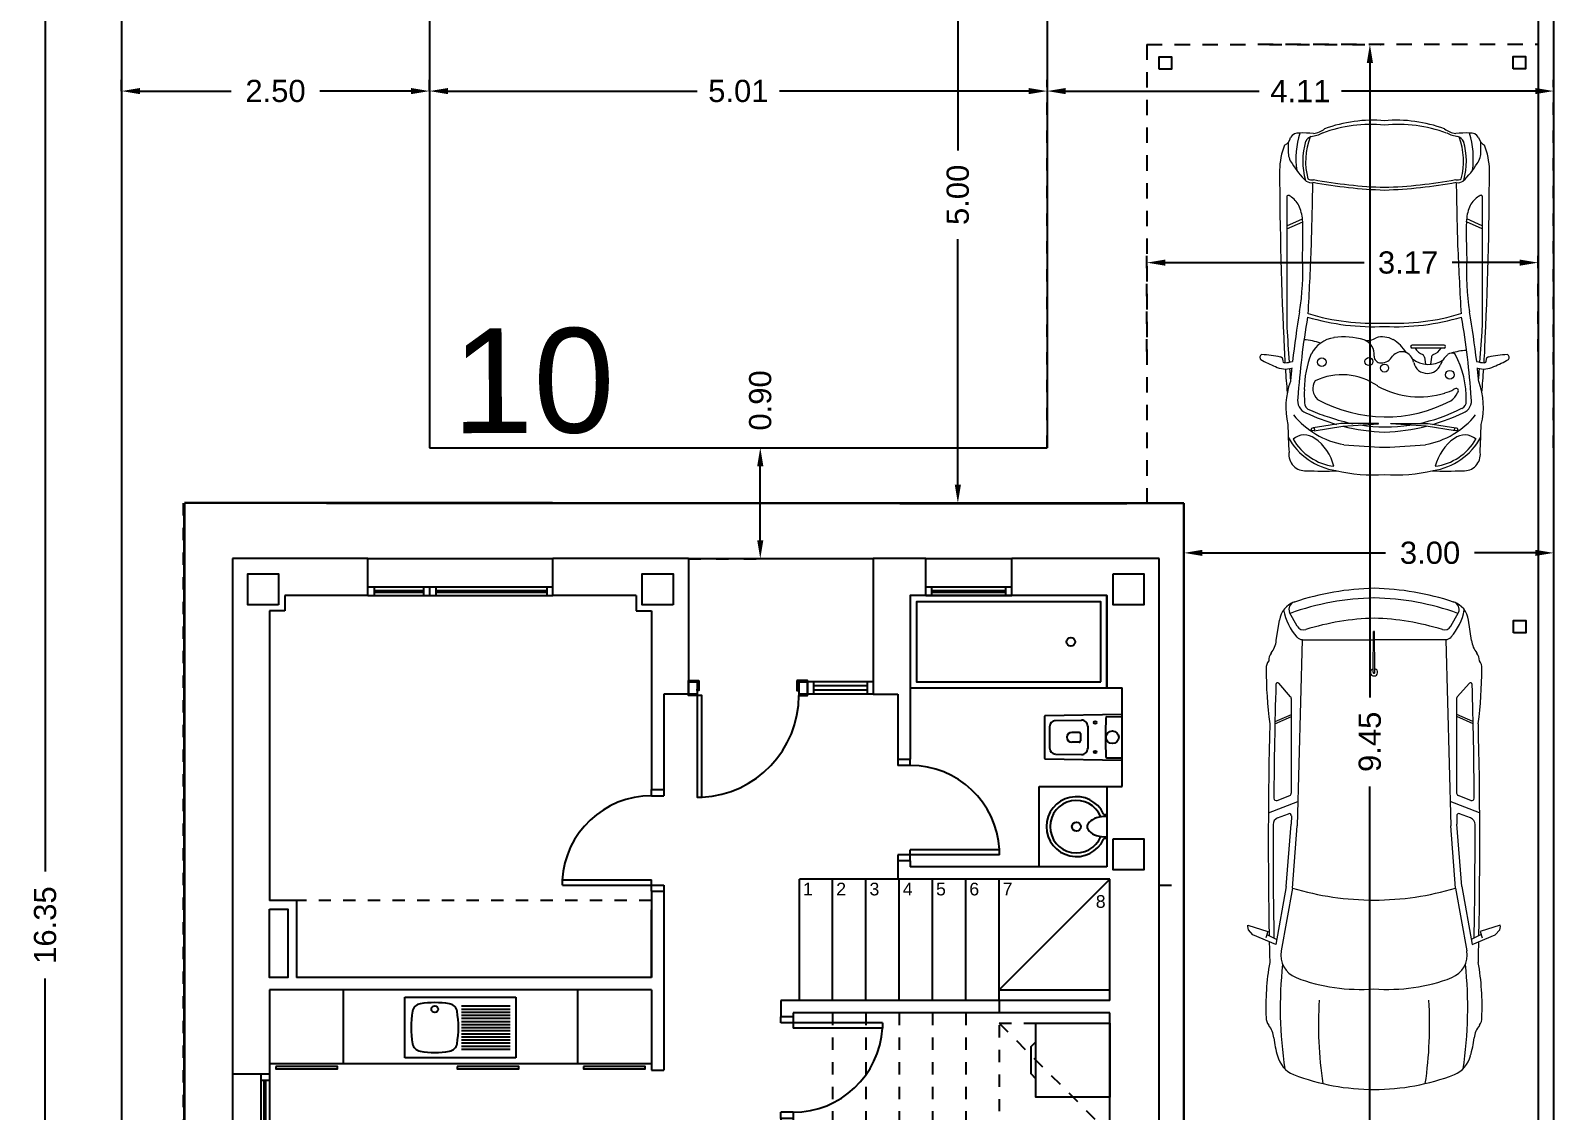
# Model space of a CAD drawing. Header units: millimetres. Extents: x 441061 to 442903, y 4515148 to 4515613.
# Drawn here: x 442637.45 to 442649.87, y 4515537.1 to 4515545.86 of the extents above; entities that cross this region are included whole.
import ezdxf
from ezdxf.enums import TextEntityAlignment as Align

# ---------------------------------------------------------------- set-up
doc = ezdxf.new("R2010")
doc.units = ezdxf.units.MM
for name, pattern in [('CONTINUA', [0]), ('PUNTOS2', [0.125, 0, -0.125]), ('RAYITAS', [0.375, 0.25, -0.125])]:
    doc.linetypes.add(name, pattern=pattern)
for name, color, linetype in [('01_cotas', 254, 'Continuous'), ('01_ejes', 10, 'Continuous'), ('01_implantación', 5, 'Continuous'), ('01_mono BAJA', 2, 'Continuous'), ('01_proyección', 4, 'RAYITAS'), ('01_retranqueo', 250, 'Continuous'), ('01_textos', 7, 'Continuous'), ('01_urb interior', 4, 'Continuous')]:
    doc.layers.add(name, color=color, linetype=linetype)
doc.layers.add('01_muebles_B', color=254, linetype='Continuous', lineweight=5)
doc.styles.add('Estilo1', font='swissel.ttf')
doc.styles.add('NIEVES2', font='sanss___.ttf')
doc.styles.add('ROMANS', font='romans')
doc.dimstyles.new('DECIMAL-50', dxfattribs={"dimtxt": 0.08, "dimasz": 0.15, "dimexe": 0.09, "dimexo": 0, "dimgap": 0.09, "dimtad": 0, "dimzin": 0, "dimdsep": 46, "dimtxsty": 'ROMANS', "dimcen": 0.09, "dimclrt": 6, "dimadec": 0, "dimazin": 0, "dimtfac": 1.38, "dimtix": 1, "dimtofl": 0, "dimtmove": 2, "dimatfit": 3, "dimldrblk": 'OBLIQUE', "dimfxl": 1, "dimtolj": 1, "dimtzin": 0, "dimarcsym": 0})

# ---------------------------------------------------------------- blocks, each defined once
blk = doc.blocks.new('A$C05441830')
at = {"layer": '01_mono BAJA', "color": 254, "linetype": 'CONTINUA'}
for p, q in [((0.4, 13.25), (0.4, 9.067)), ((1.5, 13.25), (0.4, 13.25)), ((1.5, 12.95), (1.5, 13.25)), ((1.5, 13.25), (3, 13.25)), ((4.1, 13.25), (3, 13.25)), ((3, 12.95), (3, 13.25)), ((4.1, 13.25), (4.1, 12.15)), ((4.1, 13.25), (5.6, 13.25)), ((6.025, 13.25), (5.6, 13.25)), ((5.6, 13.25), (5.6, 12.15)), ((6.025, 12.95), (6.025, 13.25)), ((6.025, 13.25), (6.725, 13.25)), ((7.92, 13.25), (6.725, 13.25)), ((6.725, 12.95), (6.725, 13.25)), ((7.92, 7.67), (7.92, 13.25)), ((0.775, 12.95), (0.775, 12.875)), ((1.5, 12.95), (0.825, 12.95)), ((0.825, 12.95, 0), (0.825, 12.825, 0)), ((1.5, 13.02, 0), (3, 13.02, 0)), ((1.5, 12.95, 0), (3, 12.95, 0)), ((1.55, 13.02), (1.55, 12.95)), ((1.55, 12.992), (1.95, 12.992, 0)), ((1.55, 12.978), (1.95, 12.978, 0)), ((1.95, 13.02, 0), (1.95, 12.95, 0)), ((2, 13.02, 0), (2, 12.95, 0)), ((2.05, 13.02, 0), (2.05, 12.95, 0)), ((2.05, 12.992, 0), (2.95, 12.992, 0)), ((2.05, 12.978, 0), (2.95, 12.978, 0)), ((2.95, 13.02, 0), (2.95, 12.95, 0)), ((3.675, 12.95), (3, 12.95, 0)), ((3.675, 12.95, 0), (3.675, 12.825, 0)), ((5.9, 12.95), (5.9, 11.622)), ((6.025, 12.95), (5.9, 12.95)), ((6.025, 13.02), (6.725, 13.02)), ((6.025, 12.95), (6.725, 12.95)), ((6.075, 12.95), (6.075, 13.02)), ((6.075, 12.992), (6.675, 12.992)), ((6.075, 12.978), (6.675, 12.978)), ((6.675, 12.95), (6.675, 13.02)), ((7.495, 12.95), (6.725, 12.95)), ((7.495, 12.95, 0), (7.495, 12.2, 0)), ((0.775, 12.875), (0.7, 12.875)), ((0.7, 12.825), (0.7, 10.475)), ((0.825, 12.825, 0), (0.7, 12.825, 0)), ((3.675, 12.825, 0), (3.8, 12.825, 0)), ((3.8, 12.825), (3.8, 11.375)), ((4.17, 12.18), (4.17, 12.15)), ((4.185, 12.25), (4.185, 12.19)), ((4.98, 12.25), (4.98, 12.19)), ((4.995, 12.18), (4.995, 12.15)), ((5.065, 12.25), (5.065, 12.15)), ((5.6, 12.25), (5.065, 12.25)), ((5.115, 12.25), (5.115, 12.15)), ((5.55, 12.217), (5.115, 12.217)), ((5.55, 12.183), (5.115, 12.183)), ((5.55, 12.25), (5.55, 12.15)), ((7.495, 12.2), (7.62, 12.2)), ((7.62, 11.4), (7.62, 12.2)), ((3.9, 12.15), (3.9, 11.375)), ((4.1, 12.15), (3.9, 12.15)), ((4.11, 12.15), (4.17, 12.15)), ((5.6, 12.15), (5.065, 12.15)), ((5.6, 12.15), (5.8, 12.15)), ((5.8, 12.15), (5.8, 11.622)), ((7.08, 11.936), (7.29, 11.939)), ((7.493, 11.966), (7.62, 11.968)), ((7.03, 11.886), (7.03, 11.713)), ((7.27, 11.84), (7.21, 11.84)), ((7.28, 11.83), (7.28, 11.77)), ((7.34, 11.889), (7.34, 11.71)), ((7.27, 11.76), (7.21, 11.76)), ((5.8, 11.622), (5.8, 11.572)), ((5.8, 11.622), (5.9, 11.622)), ((5.9, 11.572), (5.8, 11.572)), ((5.9, 11.572), (5.9, 11.622)), ((7.08, 11.663), (7.29, 11.66)), ((7.493, 11.634), (7.62, 11.632)), ((3.8, 11.325), (3.8, 11.375)), ((3.8, 11.375), (3.9, 11.375)), ((3.8, 11.325), (3.9, 11.325)), ((3.9, 11.375), (3.9, 11.325)), ((6.945, 11.401, 0), (7.495, 11.401, 0)), ((6.945, 10.75), (6.945, 11.401)), ((7.495, 11.4, 0), (7.495, 10.75, 0)), ((7.495, 11.4), (7.62, 11.4)), ((7.339, 11.06, 0), (7.338, 11.09, 0)), ((7.493, 11.171, 0), (7.478, 11.171, 0)), ((7.495, 11.169, 0), (7.495, 10.981, 0)), ((7.493, 10.978, 0), (7.478, 10.979, 0)), ((6.624, 10.847), (5.8, 10.847)), ((5.8, 10.847), (5.8, 10.797)), ((5.9, 10.797), (5.9, 10.888)), ((6.624, 10.888), (5.9, 10.888)), ((6.624, 10.847), (6.624, 10.888)), ((5.8, 10.797), (5.8, 10.65)), ((5.9, 10.797), (5.8, 10.797)), ((5.9, 10.797), (5.9, 10.75)), ((7.495, 10.75), (5.9, 10.75)), ((3.077, 10.6), (3.077, 10.642)), ((3.077, 10.642), (3.8, 10.642)), ((3.077, 10.6), (3.9, 10.6)), ((3.8, 10.55), (3.8, 10.642)), ((3.9, 10.6), (3.9, 10.55)), ((5, 9.665), (5, 10.65)), ((5.2, 10.65), (5, 10.65)), ((5.8, 10.65), (5.075, 10.65)), ((5.27, 9.665), (5.27, 10.65)), ((5.54, 9.665), (5.54, 10.65)), ((7.52, 10.65), (5.8, 10.65)), ((5.81, 9.665), (5.81, 10.65)), ((6.08, 9.665), (6.08, 10.65)), ((6.35, 9.665), (6.35, 10.65)), ((6.62, 9.665), (6.62, 10.65)), ((6.62, 9.75), (7.52, 10.65)), ((7.52, 9.665), (7.52, 10.65)), ((0.92, 10.475), (0.7, 10.475)), ((0.92, 10.475), (0.92, 9.85)), ((3.8, 10.55), (3.8, 9.85)), ((3.8, 10.55), (3.9, 10.55)), ((3.9, 10.55), (3.9, 9.1)), ((3.8, 9.85), (3.8, 10.4)), ((3.8, 9.85), (0.92, 9.85)), ((3.8, 9.85), (0.92, 9.85)), ((3.8, 9.75), (0.7, 9.75)), ((0.7, 9.75), (0.7, 9.067)), ((1.3, 9.75), (1.3, 9.15)), ((1.8, 9.2), (1.8, 9.69)), ((1.8, 9.69), (2.7, 9.69)), ((2.7, 9.69), (2.7, 9.2)), ((3.2, 9.75), (3.2, 9.15)), ((3.8, 9.75), (3.8, 9.1)), ((6.62, 9.75), (7.52, 9.75)), ((2.259, 9.62), (2.655, 9.62)), ((2.259, 9.595), (2.655, 9.595)), ((2.259, 9.57), (2.655, 9.57)), ((7.52, 9.665), (4.85, 9.665)), ((4.85, 9.665), (4.85, 9.532)), ((7.52, 9.565), (4.95, 9.565)), ((4.95, 9.565), (4.95, 9.532)), ((7.52, 7.87), (7.52, 9.565)), ((2.259, 9.545), (2.655, 9.545)), ((2.259, 9.52), (2.655, 9.52)), ((2.259, 9.495), (2.655, 9.495)), ((2.259, 9.47), (2.655, 9.47)), ((2.259, 9.445), (2.655, 9.445)), ((4.85, 9.482), (4.85, 9.532)), ((4.95, 9.532), (4.85, 9.532)), ((5.674, 9.482), (4.85, 9.482)), ((4.95, 9.532), (4.95, 9.441)), ((5.674, 9.441), (4.95, 9.441)), ((5.674, 9.482), (5.674, 9.441)), ((2.259, 9.42), (2.655, 9.42)), ((2.259, 9.395), (2.655, 9.395)), ((2.259, 9.37), (2.655, 9.37)), ((2.259, 9.345), (2.655, 9.345)), ((2.259, 9.32), (2.655, 9.32)), ((2.7, 9.2), (1.8, 9.2)), ((2.259, 9.295), (2.655, 9.295)), ((2.259, 9.27), (2.655, 9.27)), ((0.7, 9.067, 0), (0.4, 9.067, 0)), ((0.4, 9.067), (0.4, 8.217)), ((0.63, 9.067), (0.63, 8.217)), ((3.8, 9.15), (0.7, 9.15)), ((0.7, 9.067), (0.7, 8.217)), ((3.8, 9.1), (3.9, 9.1)), ((0.63, 9.017), (0.7, 9.017)), ((0.658, 8.267), (0.658, 9.017)), ((0.672, 8.267), (0.672, 9.017)), ((4.85, 8.707), (4.85, 8.757)), ((4.95, 8.757), (4.85, 8.757)), ((4.85, 8.707), (4.85, 7.77)), ((4.95, 8.707), (4.85, 8.707)), ((4.95, 8.757), (4.95, 8.707)), ((4.95, 8.707), (4.95, 8.205)), ((5.9, 8.5), (5.2, 8.5)), ((5.925, 7.895), (5.925, 8.37)), ((6.795, 7.895), (6.795, 8.37)), ((0.4, 8.217), (0.4, 3)), ((0.825, 8.217, 0), (0.4, 8.217, 0)), ((0.63, 8.267), (0.7, 8.267)), ((0.825, 8.217, 0), (0.825, 7.175, 0)), ((4.95, 8.205), (5.2, 8.205)), ((5.2, 8.205), (5.2, 7.87)), ((3.8, 7.925), (0.825, 7.925)), ((3.8, 7.175), (3.8, 7.925)), ((7.52, 7.87), (5.2, 7.87)), ((5.925, 7.895), (6.795, 7.895)), ((7.62, 7.77), (4.85, 7.77)), ((7.62, 7.67), (7.62, 7.77)), ((7.92, 7.67, 0), (7.62, 7.67, 0)), ((7.62, 7.67, 0), (7.62, 6.77, 0)), ((7.62, 7.62, 0), (7.69, 7.62, 0)), ((7.648, 6.82, 0), (7.648, 7.62, 0)), ((7.662, 6.82, 0), (7.662, 7.62, 0)), ((7.69, 7.67, 0), (7.69, 6.77, 0)), ((7.92, 7.67, 0), (7.92, 6.77, 0)), ((0.7, 7.175), (0.7, 5.055)), ((0.825, 7.175), (0.7, 7.175)), ((3.8, 7.175), (0.825, 7.175)), ((7.62, 6.82, 0), (7.69, 6.82, 0)), ((7.62, 5.055), (7.62, 6.77, 0)), ((7.92, 6.77, 0), (7.62, 6.77, 0)), ((7.92, 3), (7.92, 6.77)), ((7.495, 4.705, 0), (7.495, 5.055, 0)), ((7.495, 5.055, 0), (7.62, 5.055, 0)), ((0.7, 4.705), (0.7, 3.47)), ((7.62, 4.705, 0), (7.495, 4.705, 0)), ((7.62, 3.47), (7.62, 4.705)), ((0.7, 3.47), (0.995, 3.47)), ((0.995, 3.47), (0.995, 3.3)), ((7.62, 3.47), (7.375, 3.47)), ((7.375, 3.47), (7.375, 3.3, 0)), ((0.995, 3.3), (1.395, 3.3)), ((1.395, 3.3), (1.395, 3)), ((4.195, 3.3, 0), (1.395, 3.3)), ((4.195, 3.23, 0), (1.395, 3.23)), ((1.445, 3.3), (1.445, 3.23)), ((1.445, 3.272, 0), (3.145, 3.272, 0)), ((1.445, 3.258, 0), (3.145, 3.258, 0)), ((3.145, 3.3, 0), (3.145, 3.23, 0)), ((3.195, 3.3, 0), (3.195, 3.23, 0)), ((3.245, 3.3, 0), (3.245, 3.23, 0)), ((4.145, 3.272, 0), (3.245, 3.272, 0)), ((4.145, 3.258, 0), (3.245, 3.258, 0)), ((4.145, 3.3, 0), (4.145, 3.23, 0)), ((4.195, 3.3, 0), (4.85, 3.3, 0)), ((4.195, 3.3, 0), (4.195, 3, 0)), ((5.2, 3.3), (5.395, 3.3)), ((5.395, 3.3, 0), (5.2, 3.3, 0)), ((7.295, 3.3, 0), (5.395, 3.3, 0)), ((5.395, 3.3, 0), (5.395, 3, 0)), ((7.295, 3.23, 0), (5.395, 3.23, 0)), ((5.445, 3.3, 0), (5.445, 3.23, 0)), ((5.445, 3.272, 0), (6.246, 3.272, 0)), ((5.445, 3.258, 0), (6.246, 3.258, 0)), ((6.246, 3.3, 0), (6.246, 3.23, 0)), ((6.295, 3.3, 0), (6.295, 3.23, 0)), ((6.345, 3.3, 0), (6.345, 3.23, 0)), ((7.245, 3.272, 0), (6.345, 3.272, 0)), ((7.245, 3.258, 0), (6.345, 3.258, 0)), ((7.245, 3.3, 0), (7.245, 3.23, 0)), ((7.295, 3.3), (7.375, 3.3)), ((7.295, 3.3, 0), (7.295, 3, 0)), ((0.4, 3), (1.395, 3)), ((0.4, 3), (0.4, 0)), ((1.395, 3), (4.195, 3, 0)), ((4.195, 3, 0), (5.395, 3, 0)), ((7.295, 3, 0), (5.395, 3, 0)), ((7.295, 3), (7.92, 3)), ((7.92, 3), (7.92, 0)), ((0.4, 0, 0), (7.92, 0))]:
    blk.add_line(p, q, dxfattribs=at)
for points in [[(0.775, 12.875), (0.525, 12.875), (0.525, 13.125), (0.775, 13.125), (0.775, 12.875)], [(3.975, 12.875), (3.725, 12.875), (3.725, 13.125), (3.975, 13.125), (3.975, 12.875)], [(7.545, 13.125), (7.795, 13.125), (7.795, 12.875), (7.545, 12.875), (7.545, 13.125)], [(7.495, 12.2), (7.495, 12.95), (5.9, 12.95), (5.9, 12.2)], [(7.445, 12.25), (7.445, 12.9), (5.95, 12.9), (5.95, 12.25)], [(4.185, 12.26), (4.185, 12.25), (4.1, 12.25), (4.1, 12.26)], [(4.17, 12.15), (4.1, 12.15), (4.1, 12.25), (4.17, 12.25)], [(4.185, 12.19), (4.185, 12.18), (4.17, 12.18), (4.17, 12.19)], [(4.98, 12.26), (4.98, 12.25), (5.065, 12.25), (5.065, 12.26)], [(4.98, 12.19), (4.98, 12.18), (4.995, 12.18), (4.995, 12.19)], [(4.17, 12.15), (4.17, 12.14), (4.1, 12.14), (4.1, 12.15)], [(4.17, 12.14), (4.17, 11.315), (4.21, 11.315), (4.21, 12.14)], [(4.995, 12.15), (4.995, 12.14), (5.065, 12.14), (5.065, 12.15)], [(7.545, 10.975), (7.795, 10.975), (7.795, 10.725), (7.545, 10.725), (7.545, 10.975)], [(0.7, 10.405), (0.85, 10.405), (0.85, 9.85), (0.7, 9.85)], [(2.225, 9.13), (2.225, 9.11), (2.725, 9.11), (2.725, 9.13)], [(3.25, 9.13), (3.25, 9.11), (3.75, 9.11), (3.75, 9.13)], [(5.2, 8.57), (5.2, 7.87), (5.9, 7.87), (5.9, 8.57)], [(5.9, 8.37), (6.82, 8.37), (6.82, 7.87), (5.9, 7.87)], [(0.775, 7.905), (0.525, 7.905), (0.525, 8.155), (0.775, 8.155), (0.775, 7.905)], [(5.15, 7.905), (4.9, 7.905), (4.9, 8.155), (5.15, 8.155), (5.15, 7.905)], [(7.545, 7.905), (7.795, 7.905), (7.795, 8.155), (7.545, 8.155), (7.545, 7.905)], [(2.618, 7.945), (1.883, 7.945), (1.883, 7.965), (2.618, 7.965)], [(1.85, 7.377), (2.65, 7.377), (2.65, 7.877), (1.85, 7.877)], [(0.775, 4.755), (0.525, 4.755), (0.525, 5.005), (0.775, 5.005), (0.775, 4.755)], [(7.545, 4.755), (7.795, 4.755), (7.795, 5.005), (7.545, 5.005), (7.545, 4.755)], [(0.775, 3.125), (0.525, 3.125), (0.525, 3.375), (0.775, 3.375), (0.775, 3.125)], [(0.825, 3.42), (0.945, 3.42), (0.945, 3.3), (0.825, 3.3)], [(5.15, 3.125), (4.9, 3.125), (4.9, 3.375), (5.15, 3.375), (5.15, 3.125)], [(7.425, 3.42), (7.545, 3.42), (7.545, 3.3), (7.425, 3.3)], [(7.545, 3.125), (7.795, 3.125), (7.795, 3.375), (7.545, 3.375), (7.545, 3.125)], [(7.73, 0.2), (7.83, 0.2), (7.83, 0.1), (7.73, 0.1)]]:
    blk.add_lwpolyline(points, close=True, dxfattribs=at)
for points in [[(4.995, 12.25), (4.995, 12.15)], [(5.065, 12.15), (5.065, 12.25)], [(4.85, 3.3), (4.85, 3.425), (5.2, 3.425), (5.2, 3.3)]]:
    blk.add_lwpolyline(points, dxfattribs=at)
at = {"layer": '01_mono BAJA', "color": 254, "linetype": 'CONTINUA', "flags": 128}
blk.add_lwpolyline([(7.62, 11.981, 0.414214), (7.616, 11.985), (7.615, 11.985), (6.995, 11.975, 0.436396), (6.99, 11.971), (6.99, 11.629, 0.436396), (6.995, 11.625), (7.615, 11.615), (7.616, 11.615, 0.414214), (7.62, 11.619)], format="xyb", close=True, dxfattribs=at)
at = {"layer": '01_mono BAJA', "color": 254, "linetype": 'CONTINUA', "elevation": 0}
for points in [[(6.92, 9.48), (7.52, 9.48), (7.52, 8.88), (6.92, 8.88)], [(0.753, 9.13), (0.753, 9.11), (1.253, 9.11), (1.253, 9.13)], [(6.124, 8.263), (6.596, 8.263), (6.596, 7.977), (6.124, 7.977)], [(0.59, 0.2), (0.49, 0.2), (0.49, 0.1), (0.59, 0.1)], [(4.21, 0.2), (4.11, 0.2), (4.11, 0.1), (4.21, 0.1)]]:
    blk.add_lwpolyline(points, close=True, dxfattribs=at)
for points in [[(6.92, 9.03), (6.88, 9.07), (6.88, 9.29), (6.92, 9.33)], [(0.7, 5.055), (0.825, 5.055), (0.825, 4.705), (0.7, 4.705)]]:
    blk.add_lwpolyline(points, dxfattribs=at)
at = {"layer": '01_mono BAJA', "color": 254, "linetype": 'CONTINUA'}
for centre, radius in [((7.202, 12.575), 0.035), ((7.4, 11.92), 0.01), ((7.54, 11.8), 0.051), ((7.4, 11.68), 0.01), ((7.248, 11.075, 0), 0.036), ((2.042, 9.594), 0.0275), ((1.998, 7.734), 0.089), ((2.25, 7.627), 0.152), ((2.25, 7.627), 0.127), ((2.523, 7.754), 0.0693), ((1.998, 7.501), 0.089), ((2.503, 7.501), 0.089)]:
    blk.add_circle(centre, radius, dxfattribs=at)
for centre, radius, start, end in [((4.169, 12.14), 0.827, 272.8856, 359.9505), ((7.08, 11.886), 0.05, 90.924, 180), ((7.29, 11.889), 0.05, 0, 90.924), ((10.465, 11.8), 2.982, 176.9359, 183.0641), ((7.494, 11.959), 0.007, 90.924, 176.9359), ((7.21, 11.8), 0.04, 90, 270), ((7.27, 11.83), 0.01, 0, 90), ((7.08, 11.713), 0.05, 180, 269.076), ((7.27, 11.77), 0.01, 270, 0), ((7.29, 11.71), 0.05, 269.076, 0), ((5.9, 10.847), 0.725, 3.2758, 90), ((7.494, 11.641), 0.007, 183.0641, 269.076), ((3.8, 10.6), 0.725, 90, 176.7242), ((7.248, 11.075, 0), 0.243, 24.8749, 335.1251), ((7.248, 11.075, 0), 0.213, 22.0656, 338.0564), ((7.386, 11.075, 0), 0.0498, 135.6956, 162.5904), ((7.386, 11.075, 0), 0.0498, 197.9532, 224.3044), ((7.453, 11.009, 0), 0.143, 106.8165, 135.6956), ((7.492, 10.879, 0), 0.279, 89.383, 106.8165), ((7.479, 11.183, 0), 0.0128, 210.5291, 266.214), ((7.493, 11.169, 0), 0.0027, 0, 83.3159), ((7.453, 11.14, 0), 0.143, 224.3044, 253.1835), ((7.492, 11.271, 0), 0.279, 253.1835, 270.617), ((7.479, 10.966, 0), 0.0128, 93.786, 149.4709), ((7.493, 10.981, 0), 0.0027, 276.6841, 0), ((2.6, 9.445), 0.75, 169.8852, 190.1148), ((1.936, 9.564), 0.075, 99.0787, 169.8852), ((2.042, 8.897), 0.75, 80.9213, 99.0787), ((2.149, 9.564), 0.075, 10.1148, 80.9213), ((1.484, 9.445), 0.75, 349.8852, 10.1148), ((4.95, 9.482), 0.725, 270, 356.7242), ((1.936, 9.327), 0.075, 190.1148, 260.9213), ((2.042, 9.993), 0.75, 260.9213, 279.0787), ((2.149, 9.327), 0.075, 279.0787, 349.8852)]:
    blk.add_arc(centre, radius, start, end, dxfattribs=at)
at = {"layer": '01_proyección', "color": 120, "ltscale": 0.25}
for p, q in [((3.8, 10.475), (0.92, 10.475)), ((5.27, 9.565), (5.27, 8.58)), ((5.54, 9.565), (5.54, 8.58)), ((5.81, 9.565), (5.81, 8.58)), ((6.08, 9.565), (6.08, 8.58)), ((6.35, 9.565), (6.35, 8.58)), ((6.62, 9.665), (6.62, 8.58)), ((6.62, 9.48), (7.52, 9.48)), ((6.62, 9.48), (7.52, 8.58)), ((5.27, 8.58), (7.495, 8.58)), ((3.8, 7.325), (0.825, 7.325))]:
    blk.add_line(p, q, dxfattribs=at)
at = {"layer": '01_proyección', "color": 120, "ltscale": 0.25, "elevation": 0}
blk.add_lwpolyline([(7.92, 10.6), (8.12, 10.6), (8.12, 13.7), (0, 13.7), (0, 7.68), (0.4, 7.68)], dxfattribs=at)
at = {"layer": '01_mono BAJA', "color": 254, "linetype": 'CONTINUA', "style": 'NIEVES2'}
for s, p in [('1', (5.069, 10.517)), ('2', (5.339, 10.517)), ('3', (5.609, 10.517)), ('4', (5.879, 10.517)), ('5', (6.149, 10.517)), ('6', (6.419, 10.517)), ('7', (6.689, 10.517)), ('8', (7.445, 10.416))]:
    blk.add_text(s, height=0.103, dxfattribs=at).set_placement(p, align=Align.CENTER)
blk = doc.blocks.new('A$C0D711DC8')
at = {"layer": '01_muebles_B', "color": 254}
for p, q in [((10.733, 9.894), (9.764, 9.894)), ((10.493, 9.894), (10.545, 9.776)), ((10.515, 9.894), (10.567, 9.778)), ((9.004, 9.693), (9.038, 9.48)), ((9.056, 9.495), (9.026, 9.699)), ((9.056, 9.218), (9.056, 9.495)), ((9.038, 9.48), (9.054, 9.218)), ((9.054, 9.218), (9.056, 9.218)), ((9.038, 8.865), (9.054, 9.127)), ((9.054, 9.127), (9.056, 9.127)), ((9.056, 9.127), (9.056, 8.851)), ((9.614, 8.734), (9.614, 8.97)), ((9.634, 8.734), (9.634, 8.97)), ((9.004, 8.652), (9.038, 8.865)), ((9.056, 8.851), (9.026, 8.647)), ((9.546, 8.827), (9.494, 8.834)), ((9.546, 8.878), (9.495, 8.871)), ((10.493, 8.452), (10.545, 8.569)), ((10.515, 8.452), (10.567, 8.567)), ((10.733, 8.452), (9.764, 8.452))]:
    blk.add_line(p, q, dxfattribs=at)
for centre, radius in [((9.014, 9.701), 0.0121), ((9.51, 9.635), 0.0319), ((9.514, 9.288), 0.0297), ((9.466, 9.173), 0.0297), ((9.417, 8.691), 0.0319), ((9.014, 8.645), 0.0121)]:
    blk.add_circle(centre, radius, dxfattribs=at)
for centre, radius, start, end in [((10.167, 9.714), 0.738, 149.7434, 158.9846), ((9.544, 10.069), 0.023, 23.336, 131.4157), ((8.51, 10.147), 1.058, 348.7131, 356.2571), ((9.619, 9.904), 0.16, 152.3452, 197.1649), ((9.525, 9.945), 0.0232, 265.4824, 347.7447), ((10.995, -17.873), 27.82, 90.1403, 92.8584), ((10.906, 9.364), 0.584, 69.532, 87.9675), ((8.829, 9.758), 0.121, 83.4929, 184.381), ((9.185, 9.462), 0.48, 118.4979, 171.6974), ((9.142, 9.497), 0.403, 119.7279, 173.0139), ((9.122, 5.315), 4.571, 90.9016, 93.5003), ((9.503, 9.367), 0.611, 128.6532, 169.9617), ((8.847, 9.764), 0.126, 322.6544, 41.1658), ((9.178, 9.352), 0.549, 69.8978, 103.4423), ((9.94, 2.874), 7.047, 93.9115, 95.3212), ((8.751, 3.271), 6.625, 83.7996, 84.6711), ((10.975, -10.424), 20.353, 94.2603, 94.5093), ((9.518, 9.909), 0.0131, 69.95, 178.3297), ((9.777, 9.927), 0.273, 183.7214, 196.1025), ((9.94, 2.874), 7.047, 92.7044, 93.5361), ((10.975, -10.424), 20.353, 93.4112, 94.1277), ((8.751, 3.271), 6.625, 80.1778, 83.3742), ((10.573, 9.974), 0.192, 294.6989, 323.0283), ((10.691, 9.894), 0.0501, 315.174, 347.3096), ((10.732, 9.885), 0.00831, 343.0311, 79.2932), ((11.29, 9.332), 0.611, 121.0895, 136.7388), ((11.01, 9.2), 0.627, 72.4585, 97.9913), ((11.059, 9.742), 0.141, 86.8457, 126.696), ((11.101, 8.862), 1.022, 88.2888, 91.9327), ((11.185, 9.948), 0.0842, 206.7402, 257.6517), ((11.135, 9.81), 0.0644, 351.2386, 60.1485), ((10.942, 9.629), 2.236, 176.9311, 182.7066), ((10.509, 9.106), 1.518, 154.798, 163.8884), ((9.975, 9.34), 0.903, 155.1761, 164.735), ((9.226, 9.718), 0.0964, 77.7254, 158.9302), ((9.211, 9.707), 0.057, 88.7397, 167.4182), ((9.265, 9.038), 0.727, 86.5634, 94.2004), ((8.819, 3.701), 6.126, 80.3818, 85.9978), ((9.306, 9.064), 0.701, 67.8757, 89.7559), ((9.473, 9.516), 0.219, 7.735, 63.719), ((9.165, 9.803), 0.511, 341.8582, 355.871), ((11.471, 9.253), 1.7, 163.325, 182.6992), ((11.496, 9.248), 1.7, 163.325, 182.5468), ((12.246, 53.159), 43.488, 266.8642, 267.4858), ((10.175, 11.66), 1.884, 261.0449, 273.0528), ((10.459, 15.409), 5.634, 268.1287, 270.8789), ((12.021, 70.959), 61.269, 268.42618, 268.89057), ((10.529, 10.11), 0.334, 272.7892, 291.8342), ((10.894, 9.715), 0.0607, 143.7564, 193.2967), ((10.991, 9.25), 0.526, 73.7001, 105.481), ((10.903, 9.711), 0.0495, 146.1855, 196.1005), ((10.991, 9.25), 0.505, 69.1925, 104.8598), ((11.113, 9.698), 0.062, 14.8998, 65.8723), ((11.473, 9.762), 0.303, 189.085, 205.7225), ((10.241, 9.772), 0.959, 355.5054, 1.6982), ((8.653, 9.896), 0.361, 284.3027, 324.7225), ((10.144, 9.165), 1.038, 151.121, 207.6483), ((9.314, 9.595), 0.107, 57.3841, 137.6524), ((8.958, 9.487), 0.459, 324.9496, 25.463), ((14.417, 9.048), 3.64, 169.6671, 178.0415), ((14.417, 9.048), 3.62, 169.6671, 178.0415), ((11.352, 9.713), 0.156, 186.0058, 219.1392), ((10.256, 9.278), 1.007, 354.015, 20.5105), ((10.287, 9.262), 1.007, 354.9224, 20.5105), ((9.808, 9.261), 1.13, 166.1566, 184.4621), ((10.25, 9.166), 1.218, 160.2257, 168.6391), ((9.185, 9.47), 0.511, 343.3936, 8.525), ((17.649, 8.764), 8.777, 175.3636, 177.3327), ((10.509, 9.106), 1.518, 165.717, 177.48), ((10.25, 9.166), 1.218, 171.2453, 188.5682), ((9.566, 9.362), 0.114, 263.9035, 340.5155), ((9.771, 9.295), 0.101, 164.9008, 216.3288), ((9.808, 9.085), 1.13, 175.5379, 193.8434), ((17.649, 9.581), 8.777, 182.6673, 184.6364), ((10.509, 9.239), 1.518, 182.52, 194.283), ((9.904, 8.914), 0.65, 151.4841, 196.6746), ((9.552, 9.202), 0.047, 86.7847, 183.1724), ((9.6, 9.197), 0.0954, 178.5946, 241.3055), ((9.538, 9.188), 0.158, 330.3363, 17.3801), ((11.471, 9.093), 1.7, 177.3008, 196.675), ((11.496, 9.097), 1.7, 177.4532, 196.675), ((14.417, 9.297), 3.64, 181.9585, 190.3329), ((14.417, 9.297), 3.62, 181.9585, 190.3329), ((10.256, 9.068), 1.007, 339.4895, 5.985), ((10.287, 9.084), 1.007, 339.4895, 5.0776), ((9.498, 9.044), 0.0889, 349.0142, 50.9794), ((9.424, 9.265), 0.296, 301.9645, 328.2937), ((10.25, 9.166), 1.218, 191.3609, 207.4845), ((9.528, 8.859), 0.101, 101.4545, 181.9236), ((9.686, 8.849), 0.193, 142.3155, 213.2169), ((9.492, 9.055), 0.098, 279.5997, 343.5492), ((9.665, 8.855), 0.106, 119.0162, 160.5033), ((9.624, 8.97), 0.0104, 0, 180), ((10.942, 8.716), 2.236, 177.2934, 183.0689), ((9.185, 8.884), 0.48, 188.3026, 241.5021), ((9.503, 8.978), 0.611, 190.0383, 231.3468), ((10.509, 9.239), 1.518, 196.1116, 205.202), ((9.525, 8.854), 0.0985, 178.6673, 249.1293), ((9.543, 8.902), 0.0241, 275.7304, 333.0283), ((9.543, 8.803), 0.0241, 26.9717, 84.2696), ((9.665, 8.849), 0.106, 199.4967, 240.9838), ((9.142, 8.849), 0.403, 186.9861, 240.2721), ((8.653, 8.449), 0.361, 35.2775, 75.6973), ((9.507, 8.785), 0.232, 194.2372, 212.2618), ((9.426, 8.595), 0.178, 39.093, 68.893), ((9.532, 8.677), 0.0451, 325.113, 43.0643), ((9.624, 8.734), 0.0104, 180, 0), ((11.473, 8.583), 0.303, 154.2775, 170.915), ((11.352, 8.632), 0.156, 140.8608, 173.9942), ((8.829, 8.587), 0.121, 175.619, 276.5071), ((8.847, 8.581), 0.126, 318.8342, 37.3456), ((9.226, 8.628), 0.0964, 201.0698, 282.2746), ((9.215, 8.619), 0.0486, 198.7488, 279.3616), ((9.25, 9.243), 0.672, 267.6901, 298.2478), ((9.346, 8.77), 0.149, 215.4424, 244.8998), ((8.819, 14.644), 6.126, 274.0022, 279.6182), ((9.299, 8.649), 0.0212, 220.8304, 310.3789), ((9.285, 8.645), 0.0299, 337.3586, 32.1758), ((9.161, 8.546), 0.436, 2.9924, 17.9381), ((12.246, -34.814), 43.488, 92.5142, 93.1358), ((12.021, -52.613), 61.269, 91.10943, 91.57382), ((10.894, 8.63), 0.0607, 166.7033, 216.2436), ((11.29, 9.013), 0.611, 223.2612, 238.9105), ((10.991, 9.095), 0.526, 254.519, 286.2999), ((10.903, 8.634), 0.0495, 163.8995, 213.8145), ((10.991, 9.095), 0.505, 255.1402, 290.8075), ((11.113, 8.647), 0.062, 294.1277, 345.1002), ((10.241, 8.573), 0.959, 358.3018, 4.4946), ((9.178, 8.993), 0.549, 256.5577, 290.1022), ((8.751, 15.074), 6.625, 275.3289, 276.2004), ((10.975, 28.769), 20.353, 265.4907, 265.7397), ((9.619, 8.441), 0.16, 162.8351, 207.6548), ((9.777, 8.418), 0.273, 163.8975, 176.2786), ((10.975, 28.769), 20.353, 265.8723, 266.5888), ((8.751, 15.074), 6.625, 276.6258, 279.8222), ((10.175, 6.685), 1.884, 86.9472, 98.9551), ((10.459, 2.936), 5.634, 89.1211, 91.8713), ((10.529, 8.236), 0.334, 68.1658, 87.2108), ((10.573, 8.372), 0.192, 36.9717, 65.3011), ((10.691, 8.451), 0.0501, 12.6904, 44.826), ((11.01, 9.145), 0.627, 262.0087, 287.5415), ((11.059, 8.603), 0.141, 233.304, 273.1543), ((11.185, 8.397), 0.0842, 102.3483, 153.2598), ((11.135, 8.535), 0.0644, 299.8515, 8.7614), ((9.122, 13.031), 4.571, 266.4997, 269.0984), ((9.94, 15.472), 7.047, 264.6788, 266.0885), ((10.167, 8.631), 0.738, 201.0154, 210.2566), ((9.518, 8.436), 0.0131, 181.6703, 290.05), ((9.94, 15.472), 7.047, 266.4639, 267.2956), ((9.525, 8.401), 0.0232, 12.2553, 94.5176), ((8.51, 8.199), 1.058, 3.7429, 11.2869), ((10.995, 36.219), 27.82, 267.1416, 269.8597), ((10.732, 8.46), 0.00831, 280.7068, 16.9689), ((10.906, 8.982), 0.584, 272.0325, 290.468), ((11.101, 9.484), 1.022, 268.0673, 271.7112), ((9.544, 8.277), 0.023, 228.5843, 336.664)]:
    blk.add_arc(centre, radius, start, end, dxfattribs=at)
blk = doc.blocks.new('A$C392252A0')
at = {"layer": '01_muebles_B', "color": 254}
for p, q in [((10.715, 8.129), (10.705, 8.127)), ((10.705, 8.127), (10.752, 7.979)), ((10.738, 8.124), (10.715, 8.129)), ((10.775, 8.091), (10.738, 8.124)), ((10.846, 7.92), (10.775, 8.091)), ((8.605, 7.917), (8.455, 7.893)), ((9.201, 7.926), (9.149, 7.807)), ((9.219, 7.928), (9.166, 7.807)), ((9.784, 7.911), (9.748, 7.818)), ((9.876, 7.976), (9.791, 7.758)), ((9.913, 7.908), (9.882, 7.828)), ((10.418, 7.844), (10.846, 7.92)), ((10.752, 7.979), (10.798, 7.995)), ((10.773, 7.987), (10.809, 7.914)), ((8.499, 7.763), (8.397, 7.82)), ((9.019, 7.811), (8.92, 7.9)), ((9.731, 7.807), (9.031, 7.807)), ((9.898, 7.807), (9.958, 7.808)), ((10.418, 7.844), (9.958, 7.808)), ((10.43, 7.798), (9.971, 7.763)), ((10.43, 7.798), (10.894, 7.881)), ((8.599, 7.726), (9.971, 7.763)), ((8.599, 7.725), (8.599, 7.201)), ((8.839, 7.203), (8.537, 7.2)), ((8.537, 7.2), (8.537, 7.193)), ((8.839, 7.19), (8.537, 7.193)), ((8.599, 6.669), (8.599, 7.193)), ((8.599, 6.668), (9.971, 6.631)), ((8.499, 6.631), (8.397, 6.573)), ((9.019, 6.582), (8.92, 6.494)), ((9.731, 6.587), (9.031, 6.587)), ((9.201, 6.468), (9.149, 6.587)), ((9.219, 6.466), (9.166, 6.587)), ((9.784, 6.482), (9.748, 6.576)), ((9.876, 6.418), (9.791, 6.636)), ((9.913, 6.486), (9.882, 6.565)), ((9.898, 6.587), (9.958, 6.585)), ((10.418, 6.55), (9.958, 6.585)), ((10.43, 6.596), (9.971, 6.631)), ((10.418, 6.55), (10.846, 6.473)), ((10.43, 6.596), (10.894, 6.512)), ((8.605, 6.476), (8.455, 6.5)), ((10.773, 6.407), (10.809, 6.48)), ((10.846, 6.473), (10.775, 6.303)), ((10.705, 6.267), (10.752, 6.414)), ((10.752, 6.414), (10.798, 6.398)), ((10.715, 6.265), (10.705, 6.267)), ((10.738, 6.27), (10.715, 6.265)), ((10.775, 6.303), (10.738, 6.27))]:
    blk.add_line(p, q, dxfattribs=at)
for centre, radius, start, end in [((8.586, 8.093), 0.177, 275.9895, 308.6871), ((8.751, 7.888), 0.086, 87.4739, 128.6871), ((8.808, 7.907), 0.086, 87.4739, 128.6871), ((8.809, 4.809), 3.183, 82.5975, 89.9397), ((8.929, 7.908), 0.0124, 91.7937, 220.4777), ((10.022, -29.576), 37.513, 90.3882, 91.6701), ((10.099, -28.508), 36.485, 88.9288, 91.3819), ((9.768, 7.918), 0.0177, 338.7209, 90.3882), ((9.963, 7.889), 0.0531, 90.2143, 158.7209), ((10.099, -28.508), 36.45, 88.8997, 90.2143), ((10.099, -28.508), 36.485, 88.6181, 88.8592), ((11.3, 6.178), 1.816, 87.2886, 100.1742), ((11.389, 7.907), 0.086, 51.3129, 92.5261), ((11.554, 8.112), 0.177, 231.3129, 264.0105), ((11.467, 7.285), 0.654, 72.0531, 84.0105), ((11.619, 7.711), 0.203, 22.7994, 75.9629), ((10.242, 7.158), 1.952, 160.298, 178.865), ((8.474, 7.733), 0.162, 96.7804, 161.7197), ((8.375, 7.769), 0.0561, 66.6468, 164.8738), ((8.295, 7.436), 0.435, 49.0196, 78.8841), ((9.031, 7.824), 0.0177, 228.3547, 270), ((9.731, 7.824), 0.0177, 270, 338.7209), ((9.897, 7.823), 0.0159, 158.7209, 271.5074), ((8.43, 7.197), 2.089, 0, 16.7318), ((10.925, 7.707), 0.177, 21.0532, 100.1701), ((11.313, 4.914), 2.974, 81.2806, 96.1737), ((10.216, 7.155), 1.997, 161.6598, 178.7983), ((10.276, 7.152), 1.836, 162.6109, 178.6018), ((8.473, 7.717), 0.0531, 342.7058, 60.706), ((8.545, 7.725), 0.0531, 0, 49.0196), ((9.874, 7.302), 1.304, 355.3559, 21.0532), ((10.262, 7.197), 1.654, 0, 21.006), ((11.437, 4.633), 2.974, 81.5863, 93.456), ((10.216, 7.239), 1.997, 181.2017, 198.3402), ((10.242, 7.236), 1.952, 181.135, 199.702), ((10.276, 7.242), 1.836, 181.3982, 197.3891), ((8.839, 7.197), 0.0267, 193.7603, 166.2397), ((8.839, 7.197), 0.00662, 270, 90), ((8.43, 7.197), 2.089, 343.2682, 0), ((9.874, 7.091), 1.304, 338.9468, 4.6441), ((10.262, 7.197), 1.654, 338.994, 0), ((11.437, 9.761), 2.974, 266.544, 278.4137), ((8.473, 6.677), 0.0531, 299.294, 17.2942), ((8.545, 6.669), 0.0531, 310.9804, 0), ((8.474, 6.661), 0.162, 198.2803, 263.2196), ((8.375, 6.625), 0.0561, 195.1262, 293.3532), ((8.295, 6.957), 0.435, 281.1159, 310.9804), ((9.031, 6.569), 0.0177, 90, 131.6453), ((9.731, 6.569), 0.0177, 21.2791, 90), ((9.897, 6.571), 0.0159, 88.4926, 201.2791), ((10.925, 6.686), 0.177, 259.8299, 338.9468), ((11.619, 6.682), 0.203, 284.0371, 337.2006), ((8.586, 6.3), 0.177, 51.3129, 84.0105), ((8.751, 6.506), 0.086, 231.3129, 272.5261), ((8.929, 6.486), 0.0124, 139.5223, 268.2063), ((10.022, 43.97), 37.513, 268.3299, 269.6118), ((9.768, 6.476), 0.0177, 269.6118, 21.2791), ((9.963, 6.505), 0.0531, 201.2791, 269.7857), ((10.099, 42.902), 36.45, 269.7857, 271.1003), ((11.313, 9.479), 2.974, 263.8263, 278.7194), ((11.554, 6.282), 0.177, 95.9895, 128.6871), ((11.467, 7.108), 0.654, 275.9895, 287.9469), ((8.808, 6.487), 0.086, 231.3129, 272.5261), ((8.809, 9.584), 3.183, 270.0603, 277.4025), ((10.099, 42.902), 36.485, 268.6181, 271.0712), ((10.099, 42.902), 36.485, 271.1408, 271.3819), ((11.3, 8.215), 1.816, 259.8258, 272.7114), ((11.389, 6.487), 0.086, 267.4739, 308.6871)]:
    blk.add_arc(centre, radius, start, end, dxfattribs=at)
blk = doc.blocks.new('*D253')
at = {"layer": '01_cotas', "color": 0, "linetype": 'PUNTOS2', "lineweight": -2, "transparency": 16777216}
for p, q in [((442646.805, 4515547.029), (442644.881, 4515547.03)), ((442646.804, 4515542.026), (442644.88, 4515542.027))]:
    blk.add_line(p, q, dxfattribs=at)
at = {"layer": '01_cotas', "color": 0, "lineweight": -2, "transparency": 16777216}
for p, q in [((442644.971, 4515546.88), (442644.97, 4515544.888)), ((442644.97, 4515542.177), (442644.97, 4515544.168))]:
    blk.add_line(p, q, dxfattribs=at)
at = {"layer": '01_cotas', "color": 0, "transparency": 16777216}
for points in [[(442644.946, 4515546.88), (442644.996, 4515546.88), (442644.971, 4515547.03)], [(442644.945, 4515542.177), (442644.995, 4515542.177), (442644.97, 4515542.027)]]:
    blk.add_solid(points, dxfattribs=at)
at = {"layer": '01_cotas', "color": 7, "transparency": 16777216, "insert": (442644.97, 4515544.528), "char_height": 0.18, "attachment_point": 5, "rotation": 89.9905, "style": 'Estilo1'}
blk.add_mtext('\\A1;5.00', dxfattribs=at)
blk = doc.blocks.new('*D254')
at = {"layer": '01_cotas', "color": 0, "linetype": 'PUNTOS2', "lineweight": -2, "transparency": 16777216}
for p, q in [((442646.804, 4515542.026), (442646.804, 4515541.533)), ((442649.804, 4515542.026), (442649.804, 4515541.533))]:
    blk.add_line(p, q, dxfattribs=at)
at = {"layer": '01_cotas', "color": 0, "lineweight": -2, "transparency": 16777216}
for p, q in [((442646.954, 4515541.623), (442648.44, 4515541.623)), ((442649.654, 4515541.623), (442649.161, 4515541.623))]:
    blk.add_line(p, q, dxfattribs=at)
at = {"layer": '01_cotas', "color": 0, "transparency": 16777216}
for points in [[(442646.954, 4515541.648), (442646.954, 4515541.598), (442646.804, 4515541.623)], [(442649.654, 4515541.648), (442649.654, 4515541.598), (442649.804, 4515541.623)]]:
    blk.add_solid(points, dxfattribs=at)
at = {"layer": '01_cotas', "color": 7, "transparency": 16777216, "insert": (442648.801, 4515541.623), "char_height": 0.18, "attachment_point": 5, "style": 'Estilo1'}
blk.add_mtext('\\A1;3.00', dxfattribs=at)
blk = doc.blocks.new('*D261')
at = {"layer": '01_cotas', "color": 0, "linetype": 'PUNTOS2', "lineweight": -2, "transparency": 16777216}
for p, q in [((442647.498, 4515545.749), (442648.403, 4515545.749)), ((442647.502, 4515536.299), (442648.403, 4515536.299))]:
    blk.add_line(p, q, dxfattribs=at)
at = {"layer": '01_cotas', "color": 0, "lineweight": -2, "transparency": 16777216}
for p, q in [((442648.313, 4515545.599), (442648.313, 4515540.451)), ((442648.313, 4515536.449), (442648.313, 4515539.728))]:
    blk.add_line(p, q, dxfattribs=at)
at = {"layer": '01_cotas', "color": 0, "transparency": 16777216}
for points in [[(442648.288, 4515545.599), (442648.338, 4515545.599), (442648.313, 4515545.749)], [(442648.288, 4515536.449), (442648.338, 4515536.449), (442648.313, 4515536.299)]]:
    blk.add_solid(points, dxfattribs=at)
at = {"layer": '01_cotas', "color": 7, "transparency": 16777216, "insert": (442648.313, 4515540.09), "char_height": 0.18, "attachment_point": 5, "rotation": 90, "style": 'Estilo1'}
blk.add_mtext('\\A1;9.45', dxfattribs=at)
blk = doc.blocks.new('*D262')
at = {"layer": '01_cotas', "color": 0, "linetype": 'PUNTOS2', "lineweight": -2, "transparency": 16777216}
for p, q in [((442645.695, 4515542.476), (442645.695, 4515545.46)), ((442649.804, 4515542.476), (442649.804, 4515545.46))]:
    blk.add_line(p, q, dxfattribs=at)
at = {"layer": '01_cotas', "color": 0, "lineweight": -2, "transparency": 16777216}
for p, q in [((442645.845, 4515545.37), (442647.414, 4515545.37)), ((442649.654, 4515545.37), (442648.084, 4515545.37))]:
    blk.add_line(p, q, dxfattribs=at)
at = {"layer": '01_cotas', "color": 0, "transparency": 16777216}
for points in [[(442645.845, 4515545.395), (442645.845, 4515545.345), (442645.695, 4515545.37)], [(442649.654, 4515545.395), (442649.654, 4515545.345), (442649.804, 4515545.37)]]:
    blk.add_solid(points, dxfattribs=at)
at = {"layer": '01_cotas', "color": 7, "transparency": 16777216, "insert": (442647.749, 4515545.37), "char_height": 0.18, "attachment_point": 5, "style": 'Estilo1'}
blk.add_mtext('\\A1;4.11', dxfattribs=at)
blk = doc.blocks.new('*D263')
at = {"layer": '01_cotas', "color": 0, "linetype": 'PUNTOS2', "lineweight": -2, "transparency": 16777216}
for p, q in [((442646.504, 4515543.257), (442646.504, 4515544.068)), ((442649.679, 4515543.257), (442649.679, 4515544.068))]:
    blk.add_line(p, q, dxfattribs=at)
at = {"layer": '01_cotas', "color": 0, "lineweight": -2, "transparency": 16777216}
for p, q in [((442646.654, 4515543.978), (442648.266, 4515543.978)), ((442649.529, 4515543.978), (442648.981, 4515543.978))]:
    blk.add_line(p, q, dxfattribs=at)
at = {"layer": '01_cotas', "color": 0, "transparency": 16777216}
for points in [[(442646.654, 4515544.003), (442646.654, 4515543.953), (442646.504, 4515543.978)], [(442649.529, 4515544.003), (442649.529, 4515543.953), (442649.679, 4515543.978)]]:
    blk.add_solid(points, dxfattribs=at)
at = {"layer": '01_cotas', "color": 7, "transparency": 16777216, "insert": (442648.623, 4515543.978), "char_height": 0.18, "attachment_point": 5, "style": 'Estilo1'}
blk.add_mtext('\\A1;3.17', dxfattribs=at)
blk = doc.blocks.new('*D264')
at = {"layer": '01_cotas', "color": 0, "linetype": 'PUNTOS2', "lineweight": -2, "transparency": 16777216}
for p, q in [((442640.684, 4515545.37), (442640.684, 4515545.46)), ((442645.695, 4515545.37), (442645.695, 4515545.28))]:
    blk.add_line(p, q, dxfattribs=at)
at = {"layer": '01_cotas', "color": 0, "lineweight": -2, "transparency": 16777216}
for p, q in [((442640.834, 4515545.37), (442642.855, 4515545.37)), ((442645.545, 4515545.37), (442643.523, 4515545.37))]:
    blk.add_line(p, q, dxfattribs=at)
at = {"layer": '01_cotas', "color": 0, "transparency": 16777216}
for points in [[(442640.834, 4515545.395), (442640.834, 4515545.345), (442640.684, 4515545.37)], [(442645.545, 4515545.395), (442645.545, 4515545.345), (442645.695, 4515545.37)]]:
    blk.add_solid(points, dxfattribs=at)
at = {"layer": '01_cotas', "color": 7, "transparency": 16777216, "insert": (442643.189, 4515545.37), "char_height": 0.18, "attachment_point": 5, "style": 'Estilo1'}
blk.add_mtext('\\A1;5.01', dxfattribs=at)
blk = doc.blocks.new('*D265')
at = {"layer": '01_cotas', "color": 0, "linetype": 'PUNTOS2', "lineweight": -2, "transparency": 16777216}
for p, q in [((442638.184, 4515545.37), (442638.184, 4515545.46)), ((442640.684, 4515545.37), (442640.684, 4515545.28))]:
    blk.add_line(p, q, dxfattribs=at)
at = {"layer": '01_cotas', "color": 0, "lineweight": -2, "transparency": 16777216}
for p, q in [((442638.334, 4515545.37), (442639.074, 4515545.37)), ((442640.534, 4515545.37), (442639.794, 4515545.37))]:
    blk.add_line(p, q, dxfattribs=at)
at = {"layer": '01_cotas', "color": 0, "transparency": 16777216}
for points in [[(442638.334, 4515545.395), (442638.334, 4515545.345), (442638.184, 4515545.37)], [(442640.534, 4515545.395), (442640.534, 4515545.345), (442640.684, 4515545.37)]]:
    blk.add_solid(points, dxfattribs=at)
at = {"layer": '01_cotas', "color": 7, "transparency": 16777216, "insert": (442639.434, 4515545.37), "char_height": 0.18, "attachment_point": 5, "style": 'Estilo1'}
blk.add_mtext('\\A1;2.50', dxfattribs=at)
blk = doc.blocks.new('*D266')
at = {"layer": '01_cotas', "color": 0, "linetype": 'PUNTOS2', "lineweight": -2, "transparency": 16777216}
for p, q in [((442638.184, 4515546.781), (442637.475, 4515546.781)), ((442638.184, 4515530.426), (442637.475, 4515530.426))]:
    blk.add_line(p, q, dxfattribs=at)
at = {"layer": '01_cotas', "color": 0, "lineweight": -2, "transparency": 16777216}
for p, q in [((442637.565, 4515546.631), (442637.565, 4515539.038)), ((442637.565, 4515530.576), (442637.565, 4515538.169))]:
    blk.add_line(p, q, dxfattribs=at)
at = {"layer": '01_cotas', "color": 0, "transparency": 16777216}
for points in [[(442637.54, 4515546.631), (442637.59, 4515546.631), (442637.565, 4515546.781)], [(442637.54, 4515530.576), (442637.59, 4515530.576), (442637.565, 4515530.426)]]:
    blk.add_solid(points, dxfattribs=at)
at = {"layer": '01_cotas', "color": 7, "transparency": 16777216, "insert": (442637.565, 4515538.603), "char_height": 0.18, "attachment_point": 5, "rotation": 90, "style": 'Estilo1'}
blk.add_mtext('\\A1;16.35', dxfattribs=at)
blk = doc.blocks.new('*D267')
at = {"layer": '01_cotas', "color": 0, "linetype": 'PUNTOS2', "lineweight": -2, "transparency": 16777216}
for p, q in [((442642.784, 4515542.476), (442643.457, 4515542.476)), ((442642.784, 4515541.576), (442643.457, 4515541.576))]:
    blk.add_line(p, q, dxfattribs=at)
at = {"layer": '01_cotas', "color": 0, "lineweight": -2, "transparency": 16777216}
blk.add_line((442643.367, 4515541.726), (442643.367, 4515542.326), dxfattribs=at)
at = {"layer": '01_cotas', "color": 0, "transparency": 16777216}
for points in [[(442643.342, 4515542.326), (442643.392, 4515542.326), (442643.367, 4515542.476)], [(442643.342, 4515541.726), (442643.392, 4515541.726), (442643.367, 4515541.576)]]:
    blk.add_solid(points, dxfattribs=at)
at = {"layer": '01_cotas', "color": 7, "transparency": 16777216, "insert": (442643.367, 4515542.86), "char_height": 0.18, "attachment_point": 5, "rotation": 90, "style": 'Estilo1'}
blk.add_mtext('\\A1;0.90', dxfattribs=at)

msp = doc.modelspace()

# ---------------------------------------------------------------- linework, layer by layer
at = {"layer": '01_ejes', "color": 10, "ltscale": 0.25}
msp.add_line((442649.804, 4515547.029, -839.482), (442649.804, 4515525.016, -839.482), dxfattribs=at)
at = {"layer": '01_implantación', "linetype": 'Continuous'}
msp.add_line((442649.679, 4515546.779, -839.482), (442649.679, 4515525.016, -839.482), dxfattribs=at)
for points in [[(442646.604, 4515545.549), (442646.604, 4515545.649), (442646.704, 4515545.649), (442646.704, 4515545.549)], [(442649.477, 4515540.975), (442649.477, 4515541.075), (442649.577, 4515541.075), (442649.577, 4515540.975)]]:
    msp.add_lwpolyline(points, close=True, dxfattribs=at)
at = {"layer": '01_implantación', "linetype": 'Continuous', "elevation": -839.482}
msp.add_lwpolyline([(442649.475, 4515545.55), (442649.475, 4515545.65), (442649.575, 4515545.65), (442649.575, 4515545.55)], close=True, dxfattribs=at)
at = {"layer": '01_proyección', "color": 120, "linetype": 'RAYITAS', "ltscale": 0.5}
for p, q in [((442646.504, 4515545.749, -839.482), (442649.679, 4515545.75, -839.482)), ((442646.504, 4515545.749), (442646.504, 4515542.026))]:
    msp.add_line(p, q, dxfattribs=at)
at = {"layer": '01_retranqueo', "color": 170, "const_width": 0.02, "elevation": -839.482}
for points in [[(442638.694, 4515535.931), (442638.694, 4515542.029)], [(442646.804, 4515542.026), (442645.572, 4515542.025), (442638.694, 4515542.029)], [(442646.804, 4515542.026), (442646.804, 4515528.016)]]:
    msp.add_lwpolyline(points, dxfattribs=at)
at = {"layer": '01_urb interior', "color": 2}
for p, q in [((442638.184, 4515546.781, -839.482), (442638.184, 4515530.426, -839.482)), ((442640.684, 4515546.78, -839.482), (442640.684, 4515542.476, -839.482)), ((442645.695, 4515546.779, -839.482), (442645.695, 4515542.476, -839.482)), ((442640.684, 4515542.476, -839.482), (442645.695, 4515542.476, -839.482))]:
    msp.add_line(p, q, dxfattribs=at)

# ---------------------------------------------------------------- block references
at = {"layer": '01_mono BAJA', "color": 254, "linetype": 'CONTINUA', "rotation": 359.9999999980278}
msp.add_blockref('A$C05441830', (442638.684, 4515528.327, -839.482), dxfattribs=at)
at = {"layer": '01_muebles_B', "xscale": 1.1, "yscale": 1.1, "zscale": 1.1}
for name, p, rotation in [('A$C0D711DC8', (442658.522, 4515532.71, -839.482), 89.99999963750497), ('A$C392252A0', (442640.43, 4515550.377, -839.482), 269.999999637505)]:
    msp.add_blockref(name, p, dxfattribs=dict(at, rotation=rotation))

# ---------------------------------------------------------------- texts
at = {"layer": '01_textos', "color": 7, "style": 'Estilo1'}
msp.add_text('10', height=0.8486, rotation=0.2958, dxfattribs=at).set_placement((442641.528, 4515542.597, -839.482), align=Align.CENTER)

# ---------------------------------------------------------------- dimensions: what is measured, and where the dimension line sits
at = {"layer": '01_cotas', "color": 251}
dim = msp.add_aligned_dim(p1=(442646.804, 4515542.026, -839.482), p2=(442646.805, 4515547.029, -839.482), distance=1.834, dimstyle='DECIMAL-50', override={"dimtxt": 0.18, "dimtxsty": 'Estilo1', "dimsah": 1, "dimclrt": 7, "dimfxl": 0.09, "dimarcsym": 2}, dxfattribs=at)
dim.commit()
dim.dimension.update_dxf_attribs({"geometry": '*D253', "text_midpoint": (442644.97, 4515544.528)})
dim = msp.add_linear_dim(base=(442637.565, 4515530.4262), p1=(442638.1844, 4515546.7806, -839.482), p2=(442638.1842, 4515530.4262, -839.482), angle=90, dimstyle='DECIMAL-50', override={"dimtxt": 0.18, "dimtxsty": 'Estilo1', "dimsah": 1, "dimclrt": 7, "dimfxl": 0.09, "dimarcsym": 2}, dxfattribs=at)
dim.commit()
dim.dimension.update_dxf_attribs({"geometry": '*D266', "text_midpoint": (442637.565, 4515538.6034)})
for base, p1, p2, angle, picture, middle, dimtype in [((442648.313, 4515545.749), (442647.502, 4515536.299, -839.482), (442647.498, 4515545.749, -839.482), 90, '*D261', (442648.313, 4515540.09), 160), ((442643.367, 4515542.476), (442642.784, 4515541.576, -839.482), (442642.784, 4515542.476, -839.482), 90, '*D267', (442643.367, 4515542.86), 160), ((442649.804, 4515541.623), (442646.804, 4515542.026, -839.482), (442649.804, 4515542.026, -839.482), 360, '*D254', (442648.801, 4515541.623), 161)]:
    dim = msp.add_linear_dim(base=base, p1=p1, p2=p2, angle=angle, dimstyle='DECIMAL-50', override={"dimtxt": 0.18, "dimtxsty": 'Estilo1', "dimsah": 1, "dimclrt": 7, "dimfxl": 0.09, "dimarcsym": 2}, dxfattribs=at)
    dim.commit()
    dim.dimension.update_dxf_attribs({"geometry": picture, "text_midpoint": middle, "dimtype": dimtype})
for base, p1, p2, picture, middle in [((442638.184, 4515545.37), (442640.684, 4515545.37), (442638.184, 4515545.37, -839.482), '*D265', (442639.434, 4515545.37)), ((442640.684, 4515545.37), (442645.695, 4515545.37), (442640.684, 4515545.37, -839.482), '*D264', (442643.189, 4515545.37)), ((442649.804, 4515545.37), (442645.695, 4515542.476, -839.482), (442649.804, 4515542.476, -839.482), '*D262', (442647.749, 4515545.37))]:
    dim = msp.add_linear_dim(base=base, p1=p1, p2=p2, dimstyle='DECIMAL-50', override={"dimtxt": 0.18, "dimtxsty": 'Estilo1', "dimsah": 1, "dimclrt": 7, "dimfxl": 0.09, "dimarcsym": 2}, dxfattribs=at)
    dim.commit()
    dim.dimension.update_dxf_attribs({"geometry": picture, "text_midpoint": middle})
dim = msp.add_linear_dim(base=(442649.6791741, 4515543.9783897), p1=(442646.5041743, 4515543.2571847), p2=(442649.6791741, 4515543.2571847, -839.4820005), dimstyle='DECIMAL-50', override={"dimtxt": 0.18, "dimtxsty": 'Estilo1', "dimsah": 1, "dimclrt": 7, "dimfxl": 0.09, "dimarcsym": 2}, dxfattribs=at)
dim.commit()
dim.dimension.update_dxf_attribs({"geometry": '*D263', "text_midpoint": (442648.6231891, 4515543.9783897), "dimtype": 160})

doc.saveas('drawing.dxf')
